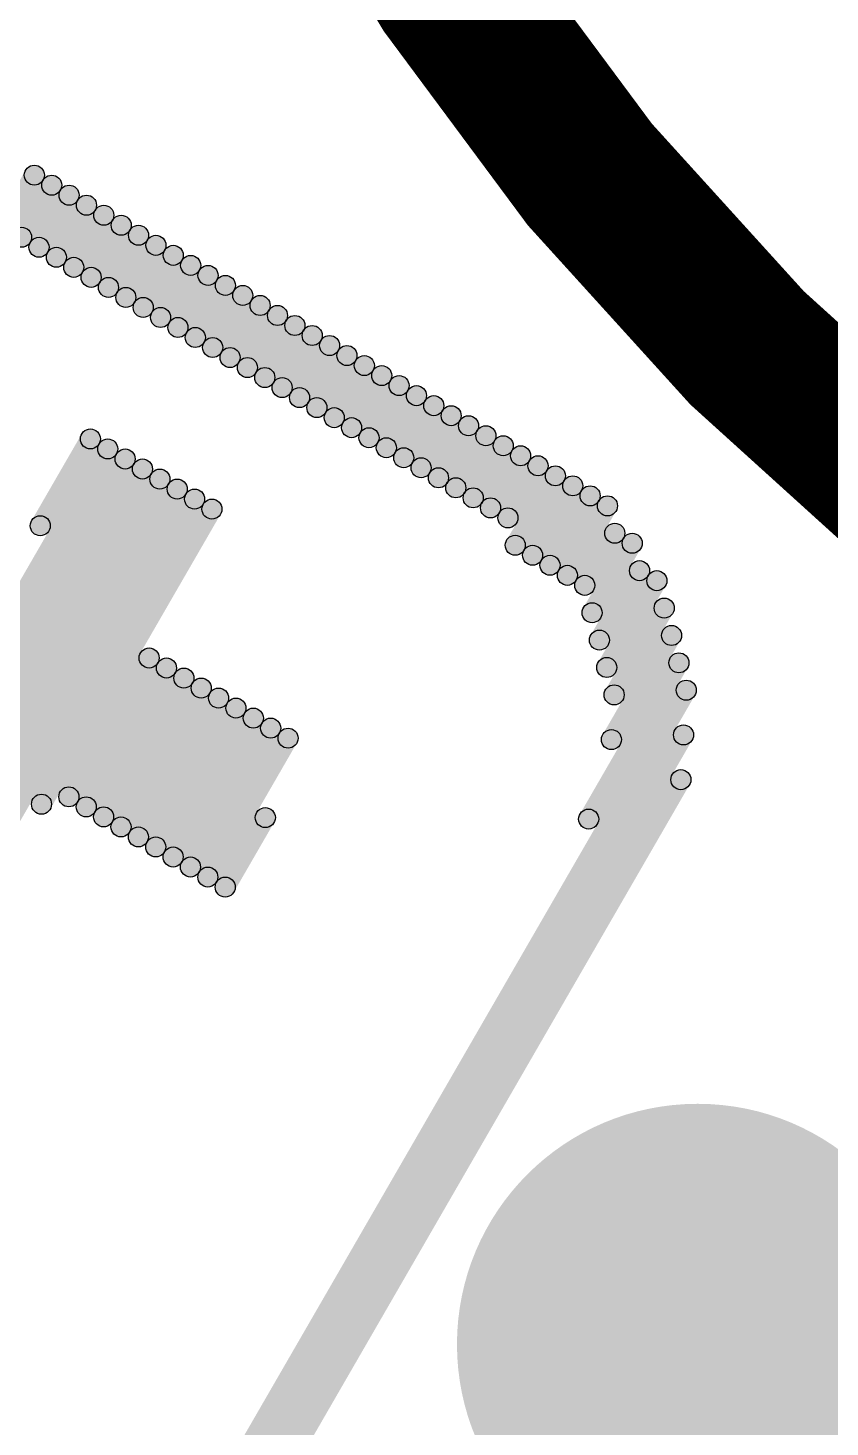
# Model space of a CAD drawing. Header units: millimetres. Extents: x -12 to 5350, y -10 to 5375.
# Drawn here: x -3.048 to -2.032, y -3.505 to -1.732 of the extents above; entities that cross this region are included whole.
import ezdxf

# ---------------------------------------------------------------- set-up
doc = ezdxf.new("R2010")
doc.units = ezdxf.units.MM
for name, color, linetype in [('BottomLayer', 5, 'Continuous'), ('BottomSolder', 6, 'Continuous'), ('TopLayer', 1, 'Continuous'), ('TopOverlay', 2, 'Continuous'), ('TopSolder', 216, 'Continuous'), ('ViaHoleLayer', 16, 'Continuous')]:
    doc.layers.add(name, color=color, linetype=linetype)

# ---------------------------------------------------------------- blocks, each defined once
blk = doc.blocks.new('DUPPA_TOP_300X76_B_113')
at = {"layer": 'BottomSolder'}
for points in [[(7.5438, -0.6477), (7.5438, -0.6223), (7.62, -0.6223), (7.62, -0.6477)], [(7.5438, -0.6731), (7.5438, -0.6477), (7.62, -0.6477), (7.62, -0.6731)], [(7.5438, -0.6985), (7.5438, -0.6731), (7.62, -0.6731), (7.62, -0.6985)], [(7.5438, -0.7239), (7.5438, -0.6985), (7.62, -0.6985), (7.62, -0.7239)], [(7.5438, -0.7493), (7.5438, -0.7239), (7.62, -0.7239), (7.62, -0.7493)], [(7.5438, -0.7747), (7.5438, -0.7493), (7.62, -0.7493), (7.62, -0.7747)], [(7.5438, -0.8001), (7.5438, -0.7747), (7.62, -0.7747), (7.62, -0.8001)], [(7.5438, -0.8255), (7.5438, -0.8001), (7.62, -0.8001), (7.62, -0.8255)], [(7.5438, -0.8509), (7.5438, -0.8255), (7.62, -0.8255), (7.62, -0.8509)], [(7.239, -0.8763), (7.239, -0.8509), (7.366, -0.8509), (7.366, -0.8763)], [(7.5438, -0.8763), (7.5438, -0.8509), (7.62, -0.8509), (7.62, -0.8763)], [(6.8834, -0.9017), (6.8834, -0.8763), (7.366, -0.8763), (7.366, -0.9017)], [(7.5438, -0.9017), (7.5438, -0.8763), (7.62, -0.8763), (7.62, -0.9017)], [(6.858, -0.9271), (6.858, -0.9017), (7.366, -0.9017), (7.366, -0.9271)], [(7.5438, -0.9271), (7.5438, -0.9017), (7.62, -0.9017), (7.62, -0.9271)], [(6.858, -0.9525), (6.858, -0.9271), (7.366, -0.9271), (7.366, -0.9525)], [(7.5438, -0.9525), (7.5438, -0.9271), (7.62, -0.9271), (7.62, -0.9525)], [(6.858, -0.9779), (6.858, -0.9525), (7.366, -0.9525), (7.366, -0.9779)], [(7.5438, -0.9779), (7.5438, -0.9525), (7.62, -0.9525), (7.62, -0.9779)], [(6.858, -1.0033), (6.858, -0.9779), (7.366, -0.9779), (7.366, -1.0033)], [(7.5438, -1.0033), (7.5438, -0.9779), (7.62, -0.9779), (7.62, -1.0033)], [(6.858, -1.0287), (6.858, -1.0033), (7.366, -1.0033), (7.366, -1.0287)], [(7.5438, -1.0287), (7.5438, -1.0033), (7.62, -1.0033), (7.62, -1.0287)], [(6.9342, -1.0541), (6.9342, -1.0287), (7.366, -1.0287), (7.366, -1.0541)], [(7.5438, -1.0541), (7.5438, -1.0287), (7.62, -1.0287), (7.62, -1.0541)], [(6.9596, -1.0795), (6.9596, -1.0541), (7.1628, -1.0541), (7.1628, -1.0795)], [(7.5438, -1.0795), (7.5438, -1.0541), (7.62, -1.0541), (7.62, -1.0795)], [(6.9596, -1.1049), (6.9596, -1.0795), (7.1628, -1.0795), (7.1628, -1.1049)], [(7.5438, -1.1049), (7.5438, -1.0795), (7.62, -1.0795), (7.62, -1.1049)], [(6.9596, -1.1303), (6.9596, -1.1049), (7.1628, -1.1049), (7.1628, -1.1303)], [(7.5438, -1.1303), (7.5438, -1.1049), (7.62, -1.1049), (7.62, -1.1303)], [(6.9596, -1.1557), (6.9596, -1.1303), (7.1628, -1.1303), (7.1628, -1.1557)], [(7.5438, -1.1557), (7.5438, -1.1303), (7.62, -1.1303), (7.62, -1.1557)], [(6.9596, -1.1811), (6.9596, -1.1557), (7.1628, -1.1557), (7.1628, -1.1811)], [(7.5438, -1.1811), (7.5438, -1.1557), (7.62, -1.1557), (7.62, -1.1811)], [(6.9596, -1.2065), (6.9596, -1.1811), (7.1628, -1.1811), (7.1628, -1.2065)], [(7.5438, -1.2065), (7.5438, -1.1811), (7.62, -1.1811), (7.62, -1.2065)], [(6.9596, -1.2319), (6.9596, -1.2065), (7.1628, -1.2065), (7.1628, -1.2319)], [(7.5438, -1.2319), (7.5438, -1.2065), (7.62, -1.2065), (7.62, -1.2319)], [(6.9596, -1.2573), (6.9596, -1.2319), (7.1628, -1.2319), (7.1628, -1.2573)], [(7.5438, -1.2573), (7.5438, -1.2319), (7.62, -1.2319), (7.62, -1.2573)], [(6.9596, -1.2827), (6.9596, -1.2573), (7.1628, -1.2573), (7.1628, -1.2827)], [(7.5438, -1.2827), (7.5438, -1.2573), (7.62, -1.2573), (7.62, -1.2827)], [(6.9596, -1.3081), (6.9596, -1.2827), (7.0612, -1.2827), (7.0612, -1.3081)], [(7.5438, -1.3081), (7.5438, -1.2827), (7.62, -1.2827), (7.62, -1.3081)], [(7.5438, -1.3335), (7.5438, -1.3081), (7.62, -1.3081), (7.62, -1.3335)], [(7.5438, -1.3589), (7.5438, -1.3335), (7.62, -1.3335), (7.62, -1.3589)], [(7.5438, -1.3843), (7.5438, -1.3589), (7.62, -1.3589), (7.62, -1.3843)], [(7.5184, -1.4097), (7.5184, -1.3843), (7.62, -1.3843), (7.62, -1.4097)], [(7.5184, -1.4351), (7.5184, -1.4097), (7.62, -1.4097), (7.62, -1.4351)], [(7.5184, -1.4605), (7.5184, -1.4351), (7.62, -1.4351), (7.62, -1.4605)], [(7.5184, -1.4859), (7.5184, -1.4605), (7.62, -1.4605), (7.62, -1.4859)], [(7.5184, -1.5113), (7.5184, -1.4859), (7.5946, -1.4859), (7.5946, -1.5113)], [(7.493, -1.5367), (7.493, -1.5113), (7.5946, -1.5113), (7.5946, -1.5367)], [(7.4676, -1.5621), (7.4676, -1.5367), (7.5692, -1.5367), (7.5692, -1.5621)], [(7.4422, -1.5875), (7.4422, -1.5621), (7.5692, -1.5621), (7.5692, -1.5875)], [(7.4168, -1.6129), (7.4168, -1.5875), (7.5438, -1.5875), (7.5438, -1.6129)], [(7.366, -1.6383), (7.366, -1.6129), (7.5184, -1.6129), (7.5184, -1.6383)], [(7.2644, -1.6637), (7.2644, -1.6383), (7.493, -1.6383), (7.493, -1.6637)], [(0.1524, -1.6891), (0.1524, -1.6637), (7.4676, -1.6637), (7.4676, -1.6891)], [(0.2032, -1.7145), (0.2032, -1.6891), (7.4168, -1.6891), (7.4168, -1.7145)], [(0.254, -1.7399), (0.254, -1.7145), (7.366, -1.7145), (7.366, -1.7399)]]:
    blk.add_hatch(color=6, dxfattribs=at).paths.add_polyline_path(points)
h = blk.add_hatch(color=6, dxfattribs=at)
edge = h.paths.add_edge_path()
edge.add_arc((7.62, -0.635), 0.0127, 0, 360)
h = blk.add_hatch(color=6, dxfattribs=at)
edge = h.paths.add_edge_path()
edge.add_arc((7.5438, -0.6604), 0.0127, 0, 360)
h = blk.add_hatch(color=6, dxfattribs=at)
edge = h.paths.add_edge_path()
edge.add_arc((7.62, -0.6604), 0.0127, 0, 360)
h = blk.add_hatch(color=6, dxfattribs=at)
edge = h.paths.add_edge_path()
edge.add_arc((7.5438, -0.6858), 0.0127, 0, 360)
h = blk.add_hatch(color=6, dxfattribs=at)
edge = h.paths.add_edge_path()
edge.add_arc((7.62, -0.6858), 0.0127, 0, 360)
h = blk.add_hatch(color=6, dxfattribs=at)
edge = h.paths.add_edge_path()
edge.add_arc((7.5438, -0.7112), 0.0127, 0, 360)
h = blk.add_hatch(color=6, dxfattribs=at)
edge = h.paths.add_edge_path()
edge.add_arc((7.62, -0.7112), 0.0127, 0, 360)
h = blk.add_hatch(color=6, dxfattribs=at)
edge = h.paths.add_edge_path()
edge.add_arc((7.5438, -0.7366), 0.0127, 0, 360)
h = blk.add_hatch(color=6, dxfattribs=at)
edge = h.paths.add_edge_path()
edge.add_arc((7.62, -0.7366), 0.0127, 0, 360)
h = blk.add_hatch(color=6, dxfattribs=at)
edge = h.paths.add_edge_path()
edge.add_arc((7.5438, -0.762), 0.0127, 0, 360)
h = blk.add_hatch(color=6, dxfattribs=at)
edge = h.paths.add_edge_path()
edge.add_arc((7.62, -0.762), 0.0127, 0, 360)
h = blk.add_hatch(color=6, dxfattribs=at)
edge = h.paths.add_edge_path()
edge.add_arc((7.5438, -0.7874), 0.0127, 0, 360)
h = blk.add_hatch(color=6, dxfattribs=at)
edge = h.paths.add_edge_path()
edge.add_arc((7.62, -0.7874), 0.0127, 0, 360)
h = blk.add_hatch(color=6, dxfattribs=at)
edge = h.paths.add_edge_path()
edge.add_arc((7.5438, -0.8128), 0.0127, 0, 360)
h = blk.add_hatch(color=6, dxfattribs=at)
edge = h.paths.add_edge_path()
edge.add_arc((7.62, -0.8128), 0.0127, 0, 360)
h = blk.add_hatch(color=6, dxfattribs=at)
edge = h.paths.add_edge_path()
edge.add_arc((7.5438, -0.8382), 0.0127, 0, 360)
h = blk.add_hatch(color=6, dxfattribs=at)
edge = h.paths.add_edge_path()
edge.add_arc((7.62, -0.8382), 0.0127, 0, 360)
h = blk.add_hatch(color=6, dxfattribs=at)
edge = h.paths.add_edge_path()
edge.add_arc((7.239, -0.8636), 0.0127, 0, 360)
h = blk.add_hatch(color=6, dxfattribs=at)
edge = h.paths.add_edge_path()
edge.add_arc((7.366, -0.8636), 0.0127, 0, 360)
h = blk.add_hatch(color=6, dxfattribs=at)
edge = h.paths.add_edge_path()
edge.add_arc((7.5438, -0.8636), 0.0127, 0, 360)
h = blk.add_hatch(color=6, dxfattribs=at)
edge = h.paths.add_edge_path()
edge.add_arc((7.62, -0.8636), 0.0127, 0, 360)
h = blk.add_hatch(color=6, dxfattribs=at)
edge = h.paths.add_edge_path()
edge.add_arc((7.366, -0.889), 0.0127, 0, 360)
h = blk.add_hatch(color=6, dxfattribs=at)
edge = h.paths.add_edge_path()
edge.add_arc((7.5438, -0.889), 0.0127, 0, 360)
h = blk.add_hatch(color=6, dxfattribs=at)
edge = h.paths.add_edge_path()
edge.add_arc((7.62, -0.889), 0.0127, 0, 360)
h = blk.add_hatch(color=6, dxfattribs=at)
edge = h.paths.add_edge_path()
edge.add_arc((7.366, -0.9144), 0.0127, 0, 360)
h = blk.add_hatch(color=6, dxfattribs=at)
edge = h.paths.add_edge_path()
edge.add_arc((7.5438, -0.9144), 0.0127, 0, 360)
h = blk.add_hatch(color=6, dxfattribs=at)
edge = h.paths.add_edge_path()
edge.add_arc((7.62, -0.9144), 0.0127, 0, 360)
h = blk.add_hatch(color=6, dxfattribs=at)
edge = h.paths.add_edge_path()
edge.add_arc((7.366, -0.9398), 0.0127, 0, 360)
h = blk.add_hatch(color=6, dxfattribs=at)
edge = h.paths.add_edge_path()
edge.add_arc((7.5438, -0.9398), 0.0127, 0, 360)
h = blk.add_hatch(color=6, dxfattribs=at)
edge = h.paths.add_edge_path()
edge.add_arc((7.62, -0.9398), 0.0127, 0, 360)
h = blk.add_hatch(color=6, dxfattribs=at)
edge = h.paths.add_edge_path()
edge.add_arc((7.366, -0.9652), 0.0127, 0, 360)
h = blk.add_hatch(color=6, dxfattribs=at)
edge = h.paths.add_edge_path()
edge.add_arc((7.5438, -0.9652), 0.0127, 0, 360)
h = blk.add_hatch(color=6, dxfattribs=at)
edge = h.paths.add_edge_path()
edge.add_arc((7.62, -0.9652), 0.0127, 0, 360)
h = blk.add_hatch(color=6, dxfattribs=at)
edge = h.paths.add_edge_path()
edge.add_arc((7.366, -0.9906), 0.0127, 0, 360)
h = blk.add_hatch(color=6, dxfattribs=at)
edge = h.paths.add_edge_path()
edge.add_arc((7.5438, -0.9906), 0.0127, 0, 360)
h = blk.add_hatch(color=6, dxfattribs=at)
edge = h.paths.add_edge_path()
edge.add_arc((7.62, -0.9906), 0.0127, 0, 360)
h = blk.add_hatch(color=6, dxfattribs=at)
edge = h.paths.add_edge_path()
edge.add_arc((7.366, -1.016), 0.0127, 0, 360)
h = blk.add_hatch(color=6, dxfattribs=at)
edge = h.paths.add_edge_path()
edge.add_arc((7.5438, -1.016), 0.0127, 0, 360)
h = blk.add_hatch(color=6, dxfattribs=at)
edge = h.paths.add_edge_path()
edge.add_arc((7.62, -1.016), 0.0127, 0, 360)
h = blk.add_hatch(color=6, dxfattribs=at)
edge = h.paths.add_edge_path()
edge.add_arc((6.9342, -1.0414), 0.0127, 0, 360)
h = blk.add_hatch(color=6, dxfattribs=at)
edge = h.paths.add_edge_path()
edge.add_arc((7.366, -1.0414), 0.0127, 0, 360)
h = blk.add_hatch(color=6, dxfattribs=at)
edge = h.paths.add_edge_path()
edge.add_arc((7.5438, -1.0414), 0.0127, 0, 360)
h = blk.add_hatch(color=6, dxfattribs=at)
edge = h.paths.add_edge_path()
edge.add_arc((7.62, -1.0414), 0.0127, 0, 360)
h = blk.add_hatch(color=6, dxfattribs=at)
edge = h.paths.add_edge_path()
edge.add_arc((6.9596, -1.0668), 0.0127, 0, 360)
h = blk.add_hatch(color=6, dxfattribs=at)
edge = h.paths.add_edge_path()
edge.add_arc((7.1628, -1.0668), 0.0127, 0, 360)
h = blk.add_hatch(color=6, dxfattribs=at)
edge = h.paths.add_edge_path()
edge.add_arc((7.5438, -1.0668), 0.0127, 0, 360)
h = blk.add_hatch(color=6, dxfattribs=at)
edge = h.paths.add_edge_path()
edge.add_arc((7.62, -1.0668), 0.0127, 0, 360)
h = blk.add_hatch(color=6, dxfattribs=at)
edge = h.paths.add_edge_path()
edge.add_arc((6.9596, -1.0922), 0.0127, 0, 360)
h = blk.add_hatch(color=6, dxfattribs=at)
edge = h.paths.add_edge_path()
edge.add_arc((7.1628, -1.0922), 0.0127, 0, 360)
h = blk.add_hatch(color=6, dxfattribs=at)
edge = h.paths.add_edge_path()
edge.add_arc((7.5438, -1.0922), 0.0127, 0, 360)
h = blk.add_hatch(color=6, dxfattribs=at)
edge = h.paths.add_edge_path()
edge.add_arc((7.62, -1.0922), 0.0127, 0, 360)
h = blk.add_hatch(color=6, dxfattribs=at)
edge = h.paths.add_edge_path()
edge.add_arc((6.9596, -1.1176), 0.0127, 0, 360)
h = blk.add_hatch(color=6, dxfattribs=at)
edge = h.paths.add_edge_path()
edge.add_arc((7.1628, -1.1176), 0.0127, 0, 360)
h = blk.add_hatch(color=6, dxfattribs=at)
edge = h.paths.add_edge_path()
edge.add_arc((7.5438, -1.1176), 0.0127, 0, 360)
h = blk.add_hatch(color=6, dxfattribs=at)
edge = h.paths.add_edge_path()
edge.add_arc((7.62, -1.1176), 0.0127, 0, 360)
h = blk.add_hatch(color=6, dxfattribs=at)
edge = h.paths.add_edge_path()
edge.add_arc((6.9596, -1.143), 0.0127, 0, 360)
h = blk.add_hatch(color=6, dxfattribs=at)
edge = h.paths.add_edge_path()
edge.add_arc((7.1628, -1.143), 0.0127, 0, 360)
h = blk.add_hatch(color=6, dxfattribs=at)
edge = h.paths.add_edge_path()
edge.add_arc((7.5438, -1.143), 0.0127, 0, 360)
h = blk.add_hatch(color=6, dxfattribs=at)
edge = h.paths.add_edge_path()
edge.add_arc((7.62, -1.143), 0.0127, 0, 360)
h = blk.add_hatch(color=6, dxfattribs=at)
edge = h.paths.add_edge_path()
edge.add_arc((6.9596, -1.1684), 0.0127, 0, 360)
h = blk.add_hatch(color=6, dxfattribs=at)
edge = h.paths.add_edge_path()
edge.add_arc((7.1628, -1.1684), 0.0127, 0, 360)
h = blk.add_hatch(color=6, dxfattribs=at)
edge = h.paths.add_edge_path()
edge.add_arc((7.5438, -1.1684), 0.0127, 0, 360)
h = blk.add_hatch(color=6, dxfattribs=at)
edge = h.paths.add_edge_path()
edge.add_arc((7.62, -1.1684), 0.0127, 0, 360)
h = blk.add_hatch(color=6, dxfattribs=at)
edge = h.paths.add_edge_path()
edge.add_arc((6.9596, -1.1938), 0.0127, 0, 360)
h = blk.add_hatch(color=6, dxfattribs=at)
edge = h.paths.add_edge_path()
edge.add_arc((7.1628, -1.1938), 0.0127, 0, 360)
h = blk.add_hatch(color=6, dxfattribs=at)
edge = h.paths.add_edge_path()
edge.add_arc((7.5438, -1.1938), 0.0127, 0, 360)
h = blk.add_hatch(color=6, dxfattribs=at)
edge = h.paths.add_edge_path()
edge.add_arc((7.62, -1.1938), 0.0127, 0, 360)
h = blk.add_hatch(color=6, dxfattribs=at)
edge = h.paths.add_edge_path()
edge.add_arc((6.9596, -1.2192), 0.0127, 0, 360)
h = blk.add_hatch(color=6, dxfattribs=at)
edge = h.paths.add_edge_path()
edge.add_arc((7.1628, -1.2192), 0.0127, 0, 360)
h = blk.add_hatch(color=6, dxfattribs=at)
edge = h.paths.add_edge_path()
edge.add_arc((7.5438, -1.2192), 0.0127, 0, 360)
h = blk.add_hatch(color=6, dxfattribs=at)
edge = h.paths.add_edge_path()
edge.add_arc((7.62, -1.2192), 0.0127, 0, 360)
h = blk.add_hatch(color=6, dxfattribs=at)
edge = h.paths.add_edge_path()
edge.add_arc((6.9596, -1.2446), 0.0127, 0, 360)
h = blk.add_hatch(color=6, dxfattribs=at)
edge = h.paths.add_edge_path()
edge.add_arc((7.1628, -1.2446), 0.0127, 0, 360)
h = blk.add_hatch(color=6, dxfattribs=at)
edge = h.paths.add_edge_path()
edge.add_arc((7.5438, -1.2446), 0.0127, 0, 360)
h = blk.add_hatch(color=6, dxfattribs=at)
edge = h.paths.add_edge_path()
edge.add_arc((7.62, -1.2446), 0.0127, 0, 360)
h = blk.add_hatch(color=6, dxfattribs=at)
edge = h.paths.add_edge_path()
edge.add_arc((6.9596, -1.27), 0.0127, 0, 360)
h = blk.add_hatch(color=6, dxfattribs=at)
edge = h.paths.add_edge_path()
edge.add_arc((7.1628, -1.27), 0.0127, 0, 360)
h = blk.add_hatch(color=6, dxfattribs=at)
edge = h.paths.add_edge_path()
edge.add_arc((7.5438, -1.27), 0.0127, 0, 360)
h = blk.add_hatch(color=6, dxfattribs=at)
edge = h.paths.add_edge_path()
edge.add_arc((7.62, -1.27), 0.0127, 0, 360)
h = blk.add_hatch(color=6, dxfattribs=at)
edge = h.paths.add_edge_path()
edge.add_arc((6.9596, -1.2954), 0.0127, 0, 360)
h = blk.add_hatch(color=6, dxfattribs=at)
edge = h.paths.add_edge_path()
edge.add_arc((7.0612, -1.2954), 0.0127, 0, 360)
h = blk.add_hatch(color=6, dxfattribs=at)
edge = h.paths.add_edge_path()
edge.add_arc((7.5438, -1.2954), 0.0127, 0, 360)
h = blk.add_hatch(color=6, dxfattribs=at)
edge = h.paths.add_edge_path()
edge.add_arc((7.62, -1.2954), 0.0127, 0, 360)
h = blk.add_hatch(color=6, dxfattribs=at)
edge = h.paths.add_edge_path()
edge.add_arc((7.5438, -1.3208), 0.0127, 0, 360)
h = blk.add_hatch(color=6, dxfattribs=at)
edge = h.paths.add_edge_path()
edge.add_arc((7.62, -1.3208), 0.0127, 0, 360)
h = blk.add_hatch(color=6, dxfattribs=at)
edge = h.paths.add_edge_path()
edge.add_arc((7.5438, -1.3462), 0.0127, 0, 360)
h = blk.add_hatch(color=6, dxfattribs=at)
edge = h.paths.add_edge_path()
edge.add_arc((7.62, -1.3462), 0.0127, 0, 360)
h = blk.add_hatch(color=6, dxfattribs=at)
edge = h.paths.add_edge_path()
edge.add_arc((7.5438, -1.3716), 0.0127, 0, 360)
h = blk.add_hatch(color=6, dxfattribs=at)
edge = h.paths.add_edge_path()
edge.add_arc((7.62, -1.3716), 0.0127, 0, 360)
h = blk.add_hatch(color=6, dxfattribs=at)
edge = h.paths.add_edge_path()
edge.add_arc((7.5184, -1.397), 0.0127, 0, 360)
h = blk.add_hatch(color=6, dxfattribs=at)
edge = h.paths.add_edge_path()
edge.add_arc((7.62, -1.397), 0.0127, 0, 360)
h = blk.add_hatch(color=6, dxfattribs=at)
edge = h.paths.add_edge_path()
edge.add_arc((7.5184, -1.4224), 0.0127, 0, 360)
h = blk.add_hatch(color=6, dxfattribs=at)
edge = h.paths.add_edge_path()
edge.add_arc((7.62, -1.4224), 0.0127, 0, 360)
h = blk.add_hatch(color=6, dxfattribs=at)
edge = h.paths.add_edge_path()
edge.add_arc((7.5184, -1.4478), 0.0127, 0, 360)
h = blk.add_hatch(color=6, dxfattribs=at)
edge = h.paths.add_edge_path()
edge.add_arc((7.62, -1.4478), 0.0127, 0, 360)
h = blk.add_hatch(color=6, dxfattribs=at)
edge = h.paths.add_edge_path()
edge.add_arc((7.5184, -1.4732), 0.0127, 0, 360)
h = blk.add_hatch(color=6, dxfattribs=at)
edge = h.paths.add_edge_path()
edge.add_arc((7.62, -1.4732), 0.0127, 0, 360)
h = blk.add_hatch(color=6, dxfattribs=at)
edge = h.paths.add_edge_path()
edge.add_arc((7.5184, -1.4986), 0.0127, 0, 360)
h = blk.add_hatch(color=6, dxfattribs=at)
edge = h.paths.add_edge_path()
edge.add_arc((7.5946, -1.4986), 0.0127, 0, 360)
h = blk.add_hatch(color=6, dxfattribs=at)
edge = h.paths.add_edge_path()
edge.add_arc((7.493, -1.524), 0.0127, 0, 360)
h = blk.add_hatch(color=6, dxfattribs=at)
edge = h.paths.add_edge_path()
edge.add_arc((7.5946, -1.524), 0.0127, 0, 360)
h = blk.add_hatch(color=6, dxfattribs=at)
edge = h.paths.add_edge_path()
edge.add_arc((7.4676, -1.5494), 0.0127, 0, 360)
h = blk.add_hatch(color=6, dxfattribs=at)
edge = h.paths.add_edge_path()
edge.add_arc((7.5692, -1.5494), 0.0127, 0, 360)
h = blk.add_hatch(color=6, dxfattribs=at)
edge = h.paths.add_edge_path()
edge.add_arc((7.4422, -1.5748), 0.0127, 0, 360)
h = blk.add_hatch(color=6, dxfattribs=at)
edge = h.paths.add_edge_path()
edge.add_arc((7.5692, -1.5748), 0.0127, 0, 360)
h = blk.add_hatch(color=6, dxfattribs=at)
edge = h.paths.add_edge_path()
edge.add_arc((7.4168, -1.6002), 0.0127, 0, 360)
h = blk.add_hatch(color=6, dxfattribs=at)
edge = h.paths.add_edge_path()
edge.add_arc((7.5438, -1.6002), 0.0127, 0, 360)
h = blk.add_hatch(color=6, dxfattribs=at)
edge = h.paths.add_edge_path()
edge.add_arc((7.366, -1.6256), 0.0127, 0, 360)
h = blk.add_hatch(color=6, dxfattribs=at)
edge = h.paths.add_edge_path()
edge.add_arc((7.5184, -1.6256), 0.0127, 0, 360)
h = blk.add_hatch(color=6, dxfattribs=at)
edge = h.paths.add_edge_path()
edge.add_arc((7.2644, -1.651), 0.0127, 0, 360)
h = blk.add_hatch(color=6, dxfattribs=at)
edge = h.paths.add_edge_path()
edge.add_arc((7.493, -1.651), 0.0127, 0, 360)
h = blk.add_hatch(color=6, dxfattribs=at)
edge = h.paths.add_edge_path()
edge.add_arc((7.4676, -1.6764), 0.0127, 0, 360)
h = blk.add_hatch(color=6, dxfattribs=at)
edge = h.paths.add_edge_path()
edge.add_arc((7.4168, -1.7018), 0.0127, 0, 360)
h = blk.add_hatch(color=6, dxfattribs=at)
edge = h.paths.add_edge_path()
edge.add_arc((7.366, -1.7272), 0.0127, 0, 360)
for centre in [(7.62, -0.635), (7.5438, -0.6604), (7.62, -0.6604), (7.5438, -0.6858), (7.62, -0.6858), (7.5438, -0.7112), (7.62, -0.7112), (7.5438, -0.7366), (7.62, -0.7366), (7.5438, -0.762), (7.62, -0.762), (7.5438, -0.7874), (7.62, -0.7874), (7.5438, -0.8128), (7.62, -0.8128), (7.5438, -0.8382), (7.62, -0.8382), (7.239, -0.8636), (7.366, -0.8636), (7.5438, -0.8636), (7.62, -0.8636), (7.366, -0.889), (7.5438, -0.889), (7.62, -0.889), (7.366, -0.9144), (7.5438, -0.9144), (7.62, -0.9144), (7.366, -0.9398), (7.5438, -0.9398), (7.62, -0.9398), (7.366, -0.9652), (7.5438, -0.9652), (7.62, -0.9652), (7.366, -0.9906), (7.5438, -0.9906), (7.62, -0.9906), (7.366, -1.016), (7.5438, -1.016), (7.62, -1.016), (6.9342, -1.0414), (7.366, -1.0414), (7.5438, -1.0414), (7.62, -1.0414), (6.9596, -1.0668), (7.1628, -1.0668), (7.5438, -1.0668), (7.62, -1.0668), (6.9596, -1.0922), (7.1628, -1.0922), (7.5438, -1.0922), (7.62, -1.0922), (6.9596, -1.1176), (7.1628, -1.1176), (7.5438, -1.1176), (7.62, -1.1176), (6.9596, -1.143), (7.1628, -1.143), (7.5438, -1.143), (7.62, -1.143), (6.9596, -1.1684), (7.1628, -1.1684), (7.5438, -1.1684), (7.62, -1.1684), (6.9596, -1.1938), (7.1628, -1.1938), (7.5438, -1.1938), (7.62, -1.1938), (6.9596, -1.2192), (7.1628, -1.2192), (7.5438, -1.2192), (7.62, -1.2192), (6.9596, -1.2446), (7.1628, -1.2446), (7.5438, -1.2446), (7.62, -1.2446), (6.9596, -1.27), (7.1628, -1.27), (7.5438, -1.27), (7.62, -1.27), (6.9596, -1.2954), (7.0612, -1.2954), (7.5438, -1.2954), (7.62, -1.2954), (7.5438, -1.3208), (7.62, -1.3208), (7.5438, -1.3462), (7.62, -1.3462), (7.5438, -1.3716), (7.62, -1.3716), (7.5184, -1.397), (7.62, -1.397), (7.5184, -1.4224), (7.62, -1.4224), (7.5184, -1.4478), (7.62, -1.4478), (7.5184, -1.4732), (7.62, -1.4732), (7.5184, -1.4986), (7.5946, -1.4986), (7.493, -1.524), (7.5946, -1.524), (7.4676, -1.5494), (7.5692, -1.5494), (7.4422, -1.5748), (7.5692, -1.5748), (7.4168, -1.6002), (7.5438, -1.6002), (7.366, -1.6256), (7.5184, -1.6256), (7.2644, -1.651), (7.493, -1.651), (7.4676, -1.6764), (7.4168, -1.7018), (7.366, -1.7272)]:
    blk.add_circle(centre, 0.0127, dxfattribs=at)
blk = doc.blocks.new('R_____E_______115')
at = {"layer": 'TopOverlay', "const_width": 0.2032}
blk.add_lwpolyline([(3.0226, 0, 1), (-3.0226, 0, 1)], format="xyb", close=True, dxfattribs=at)

msp = doc.modelspace()

# ---------------------------------------------------------------- hatches: boundary and pattern name
at = {"layer": 'BottomLayer'}
h = msp.add_hatch(color=5, dxfattribs=at)
edge = h.paths.add_edge_path()
edge.add_arc((-2.2, -3.4), 0.3048, 0, 360)
at = {"layer": 'BottomSolder'}
h = msp.add_hatch(color=6, dxfattribs=at)
edge = h.paths.add_edge_path()
edge.add_arc((-2.2, -3.4), 0.0508, 0, 360)
at = {"layer": 'TopLayer'}
h = msp.add_hatch(color=1, dxfattribs=at)
edge = h.paths.add_edge_path()
edge.add_arc((-2.2, -3.4), 0.3048, 0, 360)
at = {"layer": 'TopSolder'}
h = msp.add_hatch(color=216, dxfattribs=at)
edge = h.paths.add_edge_path()
edge.add_arc((-2.2, -3.4), 0.0508, 0, 360)
at = {"layer": 'ViaHoleLayer'}
h = msp.add_hatch(color=16, dxfattribs=at)
edge = h.paths.add_edge_path()
edge.add_arc((-2.2, -3.4), 0.1524, 0, 360)

# ---------------------------------------------------------------- block references
for name, p, rotation in [('R_____E_______115', (0, 0), 180), ('DUPPA_TOP_300X76_B_113', (-7.4, -8.2), 59.99999999999999)]:
    msp.add_blockref(name, p, dxfattribs=dict(rotation=rotation))

doc.saveas('drawing.dxf')
